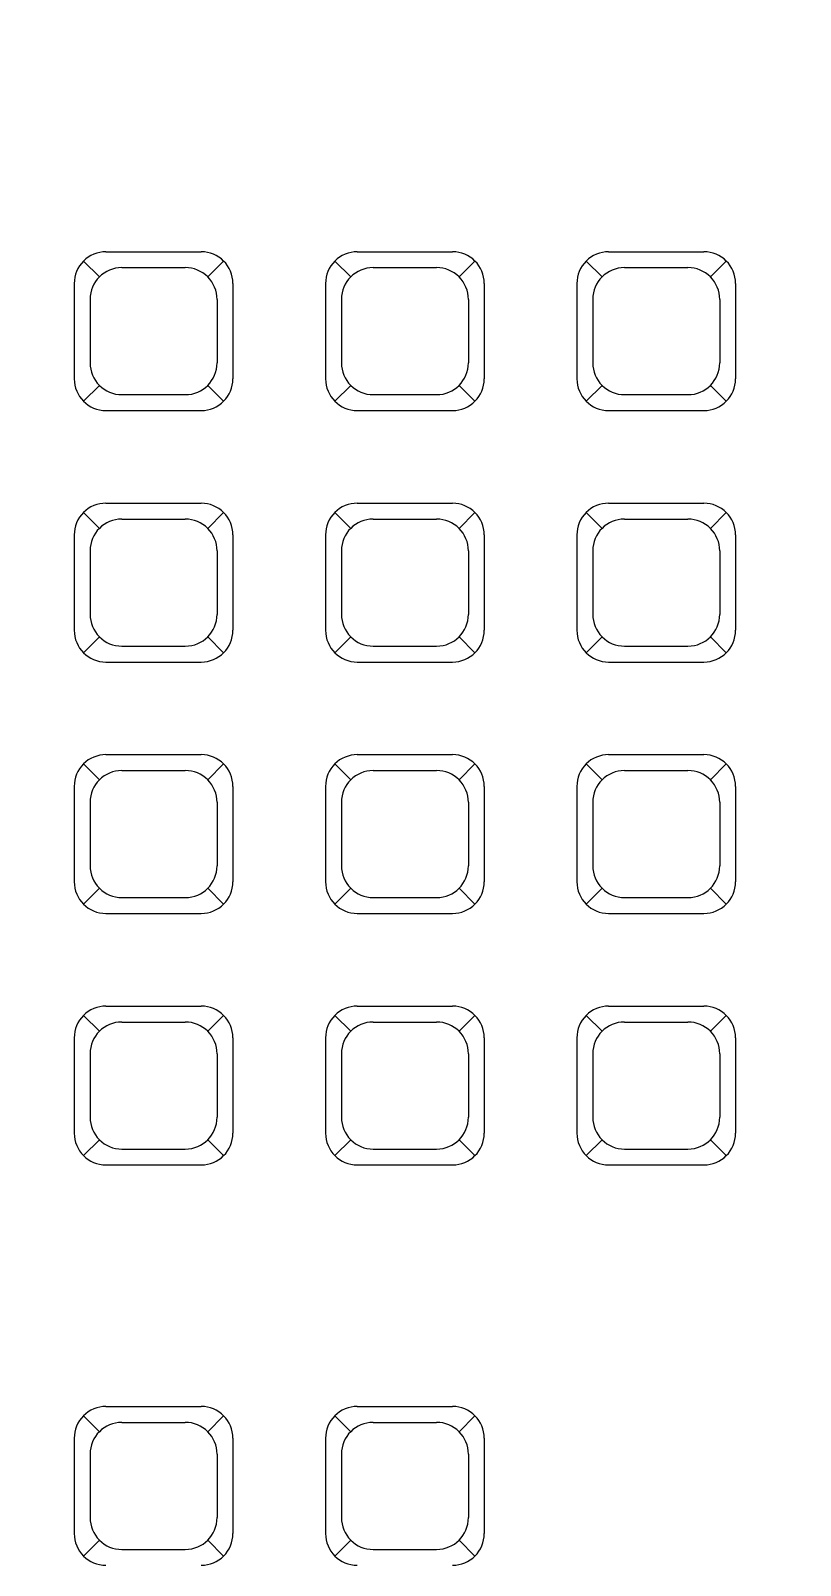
# Model space of a CAD drawing. Header units: inches. Extents: x -2 to 11.2, y -3.4 to 32.7.
# Drawn here: x 0.8842 to 0.9423, y 1.2625 to 1.3785 of the extents above; entities that cross this region are included whole.
import ezdxf

# ---------------------------------------------------------------- set-up
doc = ezdxf.new("R2010")
doc.units = ezdxf.units.IN
doc.header["$MEASUREMENT"] = 0
doc.layers.add('Electrodomésticos', color=34, linetype='Continuous')
doc.layers.add('Textura piso', color=8, linetype='Continuous')

# ---------------------------------------------------------------- blocks, each defined once
blk = doc.blocks.new('CPU')
at = {"layer": 'Electrodomésticos'}
for p, q in [((134.6076166074101, 60.74155643041003), (134.6004166074101, 60.74155643041003)), ((134.6378673569286, 60.74155643041003), (134.6306673569286, 60.74155643041003)), ((134.6568673569286, 60.74155643041003), (134.6496673569286, 60.74155643041003)), ((134.6758673569286, 60.74155643041003), (134.6686673569286, 60.74155643041003)), ((134.6948673569286, 60.74155643041003), (134.6876673569286, 60.74155643041003)), ((134.5999195511351, 60.73965348668493), (134.5987195511352, 60.74085348668497)), ((134.60641660741, 60.7403564304101), (134.60161660741, 60.7403564304101)), ((134.6081136636849, 60.73965348668493), (134.6093136636848, 60.74085348668486)), ((134.6301703006538, 60.73965348668493), (134.6289703006537, 60.74085348668497)), ((134.6366673569287, 60.7403564304101), (134.6318673569285, 60.7403564304101)), ((134.6383644132033, 60.73965348668493), (134.6395644132035, 60.74085348668486)), ((134.6491703006536, 60.73965348668493), (134.6479703006537, 60.74085348668497)), ((134.6556673569284, 60.7403564304101), (134.6508673569285, 60.7403564304101)), ((134.6573644132033, 60.73965348668493), (134.6585644132033, 60.74085348668486)), ((134.6681703006538, 60.73965348668493), (134.6669703006537, 60.74085348668486)), ((134.6746673569287, 60.7403564304101), (134.6698673569285, 60.7403564304101)), ((134.6763644132033, 60.73965348668493), (134.6775644132035, 60.74085348668486)), ((134.6871703006536, 60.73965348668493), (134.6859703006537, 60.74085348668497)), ((134.6936673569284, 60.7403564304101), (134.6888673569285, 60.7403564304101)), ((134.6953644132034, 60.73965348668493), (134.6965644132033, 60.74085348668486)), ((134.61001660741, 60.73915643041006), (134.61001660741, 60.73195643041005)), ((134.6282673569285, 60.73915643041006), (134.6282673569285, 60.73195643041005)), ((134.6402673569287, 60.73915643041006), (134.6402673569287, 60.73195643041005)), ((134.6472673569285, 60.73915643041006), (134.6472673569285, 60.73195643041005)), ((134.6592673569284, 60.73915643041006), (134.6592673569284, 60.73195643041005)), ((134.6662673569285, 60.73915643041006), (134.6662673569285, 60.73195643041005)), ((134.6782673569287, 60.73915643041006), (134.6782673569287, 60.73195643041005)), ((134.6852673569285, 60.73915643041006), (134.6852673569285, 60.73195643041005)), ((134.6972673569284, 60.73915643041006), (134.6972673569284, 60.73195643041005)), ((134.5992166074099, 60.73795643041002), (134.5992166074099, 60.73315643041009)), ((134.60881660741, 60.73795643041002), (134.60881660741, 60.73315643041009)), ((134.6294673569286, 60.73795643041002), (134.6294673569286, 60.73315643041009)), ((134.6390673569285, 60.73795643041002), (134.6390673569285, 60.73315643041009)), ((134.6484673569284, 60.73795643041002), (134.6484673569284, 60.73315643041009)), ((134.6580673569285, 60.73795643041002), (134.6580673569285, 60.73315643041009)), ((134.6674673569287, 60.73795643041002), (134.6674673569287, 60.73315643041009)), ((134.6770673569285, 60.73795643041002), (134.6770673569285, 60.73315643040998)), ((134.6864673569284, 60.73795643041002), (134.6864673569284, 60.73315643041009)), ((134.6960673569285, 60.73795643041002), (134.6960673569285, 60.73315643041009)), ((134.5999195511351, 60.73145937413518), (134.5987195511352, 60.73025937413526)), ((134.60641660741, 60.73075643041001), (134.60161660741, 60.73075643041001)), ((134.6081136636849, 60.73145937413518), (134.6093136636848, 60.73025937413514)), ((134.6301703006538, 60.73145937413518), (134.6289703006537, 60.73025937413526)), ((134.6366673569287, 60.73075643041001), (134.6318673569285, 60.73075643041001)), ((134.6383644132033, 60.73145937413518), (134.6395644132035, 60.73025937413514)), ((134.6491703006536, 60.73145937413518), (134.6479703006537, 60.73025937413526)), ((134.6556673569284, 60.73075643041001), (134.6508673569285, 60.73075643041001)), ((134.6573644132033, 60.73145937413518), (134.6585644132033, 60.73025937413514)), ((134.6681703006538, 60.73145937413518), (134.6669703006537, 60.73025937413514)), ((134.6746673569287, 60.73075643041001), (134.6698673569285, 60.73075643041001)), ((134.6763644132033, 60.73145937413518), (134.6775644132035, 60.73025937413514)), ((134.6871703006536, 60.73145937413518), (134.6859703006537, 60.73025937413526)), ((134.6936673569284, 60.73075643041001), (134.6888673569285, 60.73075643041001)), ((134.6953644132034, 60.73145937413518), (134.6965644132033, 60.73025937413514)), ((134.6076166074101, 60.72955643041008), (134.6004166074101, 60.72955643041008)), ((134.6378673569286, 60.72955643041008), (134.6306673569286, 60.72955643041008)), ((134.6568673569286, 60.72955643041008), (134.6496673569286, 60.72955643041008)), ((134.6758673569286, 60.72955643041008), (134.6686673569286, 60.72955643041008)), ((134.6948673569286, 60.72955643041008), (134.6876673569286, 60.72955643041008)), ((134.5999195511351, 60.72065348668492), (134.5987195511352, 60.72185348668496)), ((134.6076166074101, 60.72255643041002), (134.6004166074101, 60.72255643041014)), ((134.6081136636849, 60.72065348668492), (134.6093136636848, 60.72185348668496)), ((134.6301703006538, 60.72065348668492), (134.6289703006537, 60.72185348668496)), ((134.6378673569286, 60.72255643041002), (134.6306673569286, 60.72255643041014)), ((134.6383644132033, 60.72065348668492), (134.6395644132035, 60.72185348668496)), ((134.6491703006536, 60.72065348668492), (134.6479703006537, 60.72185348668496)), ((134.6568673569286, 60.72255643041002), (134.6496673569286, 60.72255643041014)), ((134.6573644132033, 60.72065348668492), (134.6585644132033, 60.72185348668496)), ((134.6681703006538, 60.72065348668492), (134.6669703006537, 60.72185348668496)), ((134.6758673569286, 60.72255643041002), (134.6686673569286, 60.72255643041002)), ((134.6763644132033, 60.72065348668492), (134.6775644132035, 60.72185348668496)), ((134.6871703006536, 60.72065348668492), (134.6859703006537, 60.72185348668496)), ((134.6948673569286, 60.72255643041002), (134.6876673569286, 60.72255643041014)), ((134.6953644132034, 60.72065348668492), (134.6965644132033, 60.72185348668496)), ((134.60641660741, 60.7213564304101), (134.60161660741, 60.7213564304101)), ((134.6366673569287, 60.7213564304101), (134.6318673569285, 60.7213564304101)), ((134.6556673569284, 60.7213564304101), (134.6508673569285, 60.7213564304101)), ((134.6746673569287, 60.7213564304101), (134.6698673569285, 60.7213564304101)), ((134.6936673569284, 60.7213564304101), (134.6888673569285, 60.7213564304101)), ((134.61001660741, 60.72015643041006), (134.61001660741, 60.71295643041005)), ((134.6282673569285, 60.72015643041006), (134.6282673569285, 60.71295643041005)), ((134.6402673569287, 60.72015643041006), (134.6402673569287, 60.71295643041005)), ((134.6472673569285, 60.72015643041006), (134.6472673569285, 60.71295643041005)), ((134.6592673569284, 60.72015643041006), (134.6592673569284, 60.71295643041005)), ((134.6662673569285, 60.72015643041006), (134.6662673569285, 60.71295643041005)), ((134.6782673569287, 60.72015643041006), (134.6782673569287, 60.71295643041005)), ((134.6852673569285, 60.72015643041006), (134.6852673569285, 60.71295643041005)), ((134.6972673569284, 60.72015643041006), (134.6972673569284, 60.71295643041005)), ((134.5992166074099, 60.71895643041013), (134.5992166074099, 60.71415643041009)), ((134.60881660741, 60.71895643041013), (134.60881660741, 60.71415643041009)), ((134.6294673569286, 60.71895643041013), (134.6294673569286, 60.71415643041009)), ((134.6390673569285, 60.71895643041013), (134.6390673569285, 60.71415643041009)), ((134.6484673569284, 60.71895643041013), (134.6484673569284, 60.71415643041009)), ((134.6580673569285, 60.71895643041013), (134.6580673569285, 60.71415643041009)), ((134.6674673569287, 60.71895643041013), (134.6674673569287, 60.71415643041009)), ((134.6770673569285, 60.71895643041002), (134.6770673569285, 60.71415643041009)), ((134.6864673569284, 60.71895643041013), (134.6864673569284, 60.71415643041009)), ((134.6960673569285, 60.71895643041013), (134.6960673569285, 60.71415643041009)), ((134.5999195511351, 60.71245937413518), (134.5987195511352, 60.71125937413525)), ((134.6081136636849, 60.71245937413518), (134.6093136636848, 60.71125937413525)), ((134.6301703006538, 60.71245937413518), (134.6289703006537, 60.71125937413525)), ((134.6383644132033, 60.71245937413518), (134.6395644132035, 60.71125937413525)), ((134.6491703006536, 60.71245937413518), (134.6479703006537, 60.71125937413525)), ((134.6573644132033, 60.71245937413518), (134.6585644132033, 60.71125937413525)), ((134.6681703006538, 60.71245937413518), (134.6669703006537, 60.71125937413525)), ((134.6763644132033, 60.71245937413518), (134.6775644132035, 60.71125937413525)), ((134.6871703006536, 60.71245937413518), (134.6859703006537, 60.71125937413525)), ((134.6953644132034, 60.71245937413518), (134.6965644132033, 60.71125937413525)), ((134.60641660741, 60.71175643041001), (134.60161660741, 60.71175643041001)), ((134.6366673569287, 60.71175643041001), (134.6318673569285, 60.71175643041001)), ((134.6556673569284, 60.71175643041001), (134.6508673569285, 60.71175643041001)), ((134.6746673569287, 60.71175643041001), (134.6698673569285, 60.71175643041001)), ((134.6936673569284, 60.71175643041001), (134.6888673569285, 60.71175643041001)), ((134.6076166074101, 60.71055643041008), (134.6004166074101, 60.71055643041008)), ((134.6378673569286, 60.71055643041008), (134.6306673569286, 60.71055643041008)), ((134.6568673569286, 60.71055643041008), (134.6496673569286, 60.71055643041008)), ((134.6758673569286, 60.71055643041008), (134.6686673569286, 60.71055643041008)), ((134.6948673569286, 60.71055643041008), (134.6876673569286, 60.71055643041008)), ((134.6378673569286, 60.70355643041013), (134.6306673569286, 60.70355643041013)), ((134.6568673569286, 60.70355643041013), (134.6496673569286, 60.70355643041013)), ((134.6758673569286, 60.70355643041013), (134.6686673569286, 60.70355643041013)), ((134.6948673569286, 60.70355643041013), (134.6876673569286, 60.70355643041013)), ((134.6301703006538, 60.70165348668492), (134.6289703006537, 60.70285348668496)), ((134.6366673569287, 60.70235643041009), (134.6318673569285, 60.70235643041009)), ((134.6383644132033, 60.70165348668492), (134.6395644132035, 60.70285348668496)), ((134.6491703006536, 60.70165348668492), (134.6479703006537, 60.70285348668496)), ((134.6556673569284, 60.70235643041009), (134.6508673569285, 60.70235643041009)), ((134.6573644132033, 60.70165348668492), (134.6585644132033, 60.70285348668496)), ((134.6681703006538, 60.70165348668492), (134.6669703006537, 60.70285348668496)), ((134.6746673569287, 60.70235643041009), (134.6698673569285, 60.70235643041009)), ((134.6763644132033, 60.70165348668492), (134.6775644132035, 60.70285348668496)), ((134.6871703006536, 60.70165348668492), (134.6859703006537, 60.70285348668496)), ((134.6936673569284, 60.70235643041009), (134.6888673569285, 60.70235643041009)), ((134.6953644132034, 60.70165348668492), (134.6965644132033, 60.70285348668496)), ((134.6282673569285, 60.70115643041005), (134.6282673569285, 60.69395643041004)), ((134.6402673569287, 60.70115643041005), (134.6402673569287, 60.69395643041004)), ((134.6472673569285, 60.70115643041005), (134.6472673569285, 60.69395643041004)), ((134.6592673569284, 60.70115643041005), (134.6592673569284, 60.69395643041004)), ((134.6662673569285, 60.70115643041005), (134.6662673569285, 60.69395643041004)), ((134.6782673569287, 60.70115643041005), (134.6782673569287, 60.69395643041004)), ((134.6852673569285, 60.70115643041005), (134.6852673569285, 60.69395643041004)), ((134.6972673569284, 60.70115643041005), (134.6972673569284, 60.69395643041004)), ((134.6294673569286, 60.69995643041013), (134.6294673569286, 60.69515643041008)), ((134.6390673569285, 60.69995643041013), (134.6390673569285, 60.69515643041008)), ((134.6484673569284, 60.69995643041013), (134.6484673569284, 60.69515643041008)), ((134.6580673569285, 60.69995643041013), (134.6580673569285, 60.69515643041008)), ((134.6674673569287, 60.69995643041013), (134.6674673569287, 60.69515643041008)), ((134.6770673569285, 60.69995643041013), (134.6770673569285, 60.69515643041008)), ((134.6864673569284, 60.69995643041013), (134.6864673569284, 60.69515643041008)), ((134.6960673569285, 60.69995643041013), (134.6960673569285, 60.69515643041008)), ((134.6301703006538, 60.69345937413517), (134.6289703006537, 60.69225937413525)), ((134.6366673569287, 60.69275643041011), (134.6318673569285, 60.69275643041011)), ((134.6383644132033, 60.69345937413517), (134.6395644132035, 60.69225937413525)), ((134.6491703006536, 60.69345937413517), (134.6479703006537, 60.69225937413525)), ((134.6556673569284, 60.69275643041011), (134.6508673569285, 60.69275643041011)), ((134.6573644132033, 60.69345937413517), (134.6585644132033, 60.69225937413525)), ((134.6681703006538, 60.69345937413517), (134.6669703006537, 60.69225937413525)), ((134.6746673569287, 60.69275643041), (134.6698673569285, 60.69275643041011)), ((134.6763644132033, 60.69345937413517), (134.6775644132035, 60.69225937413525)), ((134.6871703006536, 60.69345937413517), (134.6859703006537, 60.69225937413525)), ((134.6936673569284, 60.69275643041011), (134.6888673569285, 60.69275643041011)), ((134.6953644132034, 60.69345937413517), (134.6965644132033, 60.69225937413525)), ((134.6378673569286, 60.69155643041007), (134.6306673569286, 60.69155643041007)), ((134.6568673569286, 60.69155643041007), (134.6496673569286, 60.69155643041007)), ((134.6758673569286, 60.69155643041007), (134.6686673569286, 60.69155643041007)), ((134.6948673569286, 60.69155643041007), (134.6876673569286, 60.69155643041007))]:
    blk.add_line(p, q, dxfattribs=at)
for centre, start, end in [((134.6004166074101, 60.73915643041006), 90.00000000005213, 180), ((134.6076166074101, 60.73915643041006), 359.999999999974, 90.00000000003908), ((134.6306673569286, 60.73915643041006), 90.00000000005213, 180), ((134.6378673569286, 60.73915643041006), 359.999999999974, 90.00000000003908), ((134.6496673569286, 60.73915643041006), 90.00000000005213, 180), ((134.6568673569286, 60.73915643041006), 359.999999999974, 90.00000000003908), ((134.6686673569286, 60.73915643041006), 90.00000000005213, 180), ((134.6758673569286, 60.73915643041006), 359.999999999974, 90.00000000003908), ((134.6876673569286, 60.73915643041006), 90.00000000005213, 180), ((134.6948673569286, 60.73915643041006), 359.999999999974, 90.00000000003908), ((134.60161660741, 60.73795643041002), 89.99999999993486, 180), ((134.60641660741, 60.73795643041002), 0, 89.99999999992184), ((134.6318673569285, 60.73795643041002), 89.99999999993486, 180), ((134.6366673569287, 60.73795643041002), 0, 89.99999999992184), ((134.6508673569285, 60.73795643041002), 89.99999999993486, 180), ((134.6556673569284, 60.73795643041002), 0, 89.99999999992184), ((134.6698673569285, 60.73795643041002), 89.99999999993486, 180), ((134.6746673569287, 60.73795643041002), 0, 89.99999999992184), ((134.6888673569285, 60.73795643041002), 89.99999999993486, 180), ((134.6936673569284, 60.73795643041002), 0, 89.99999999992184), ((134.60161660741, 60.73315643041009), 179.9999999999609, 269.9999999999218), ((134.60641660741, 60.73315643041009), 269.9999999999349, 0), ((134.6318673569285, 60.73315643041009), 179.9999999999609, 269.9999999999218), ((134.6366673569287, 60.73315643041009), 269.9999999999349, 0), ((134.6508673569285, 60.73315643041009), 179.9999999999609, 269.9999999999218), ((134.6556673569284, 60.73315643041009), 269.9999999999349, 0), ((134.6698673569285, 60.73315643041009), 179.9999999999609, 269.9999999999218), ((134.6746673569287, 60.73315643040998), 269.9999999999349, 0), ((134.6888673569285, 60.73315643041009), 179.9999999999609, 269.9999999999218), ((134.6936673569284, 60.73315643041009), 269.9999999999349, 0), ((134.6004166074101, 60.73195643041005), 180, 269.9999999999609), ((134.6076166074101, 60.73195643041005), 270.0000000000521, 0), ((134.6306673569286, 60.73195643041005), 180, 269.9999999999609), ((134.6378673569286, 60.73195643041005), 270.0000000000521, 0), ((134.6496673569286, 60.73195643041005), 180, 269.9999999999609), ((134.6568673569286, 60.73195643041005), 270.0000000000521, 0), ((134.6686673569286, 60.73195643041005), 180, 269.9999999999609), ((134.6758673569286, 60.73195643041005), 270.0000000000521, 0), ((134.6876673569286, 60.73195643041005), 180, 269.9999999999609), ((134.6948673569286, 60.73195643041005), 270.0000000000521, 0), ((134.6004166074101, 60.72015643041006), 90.00000000005213, 180), ((134.6076166074101, 60.72015643041006), 359.999999999974, 90.00000000003908), ((134.6306673569286, 60.72015643041006), 90.00000000005213, 180), ((134.6378673569286, 60.72015643041006), 359.999999999974, 90.00000000003908), ((134.6496673569286, 60.72015643041006), 90.00000000005213, 180), ((134.6568673569286, 60.72015643041006), 359.999999999974, 90.00000000003908), ((134.6686673569286, 60.72015643041006), 90.00000000005213, 180), ((134.6758673569286, 60.72015643041006), 359.999999999974, 90.00000000003908), ((134.6876673569286, 60.72015643041006), 90.00000000005213, 180), ((134.6948673569286, 60.72015643041006), 359.999999999974, 90.00000000003908), ((134.60161660741, 60.71895643041013), 89.99999999993486, 180), ((134.60641660741, 60.71895643041013), 0, 89.99999999992184), ((134.6318673569285, 60.71895643041013), 89.99999999993486, 180), ((134.6366673569287, 60.71895643041013), 0, 89.99999999992184), ((134.6508673569285, 60.71895643041013), 89.99999999993486, 180), ((134.6556673569284, 60.71895643041013), 0, 89.99999999992184), ((134.6698673569285, 60.71895643041013), 89.99999999993486, 180), ((134.6746673569287, 60.71895643041002), 0, 89.99999999992184), ((134.6888673569285, 60.71895643041013), 89.99999999993486, 180), ((134.6936673569284, 60.71895643041013), 0, 89.99999999992184), ((134.60161660741, 60.71415643041009), 179.9999999999609, 269.9999999999218), ((134.60641660741, 60.71415643041009), 269.9999999999349, 0), ((134.6318673569285, 60.71415643041009), 179.9999999999609, 269.9999999999218), ((134.6366673569287, 60.71415643041009), 269.9999999999349, 0), ((134.6508673569285, 60.71415643041009), 179.9999999999609, 269.9999999999218), ((134.6556673569284, 60.71415643041009), 269.9999999999349, 0), ((134.6698673569285, 60.71415643041009), 179.9999999999609, 269.9999999999218), ((134.6746673569287, 60.71415643041009), 269.9999999999349, 0), ((134.6888673569285, 60.71415643041009), 179.9999999999609, 269.9999999999218), ((134.6936673569284, 60.71415643041009), 269.9999999999349, 0), ((134.6004166074101, 60.71295643041005), 180, 269.9999999999609), ((134.6076166074101, 60.71295643041005), 270.0000000000521, 0), ((134.6306673569286, 60.71295643041005), 180, 269.9999999999609), ((134.6378673569286, 60.71295643041005), 270.0000000000521, 0), ((134.6496673569286, 60.71295643041005), 180, 269.9999999999609), ((134.6568673569286, 60.71295643041005), 270.0000000000521, 0), ((134.6686673569286, 60.71295643041005), 180, 269.9999999999609), ((134.6758673569286, 60.71295643041005), 270.0000000000521, 0), ((134.6876673569286, 60.71295643041005), 180, 269.9999999999609), ((134.6948673569286, 60.71295643041005), 270.0000000000521, 0), ((134.6306673569286, 60.70115643041005), 90.00000000005213, 180), ((134.6378673569286, 60.70115643041005), 359.999999999974, 90.00000000003908), ((134.6496673569286, 60.70115643041005), 90.00000000005213, 180), ((134.6568673569286, 60.70115643041005), 359.999999999974, 90.00000000003908), ((134.6686673569286, 60.70115643041005), 90.00000000005213, 180), ((134.6758673569286, 60.70115643041005), 359.999999999974, 90.00000000003908), ((134.6876673569286, 60.70115643041005), 90.00000000005213, 180), ((134.6948673569286, 60.70115643041005), 359.999999999974, 90.00000000003908), ((134.6318673569285, 60.69995643041013), 89.99999999993486, 180), ((134.6366673569287, 60.69995643041013), 0, 89.99999999992184), ((134.6508673569285, 60.69995643041013), 89.99999999993486, 180), ((134.6556673569284, 60.69995643041013), 0, 89.99999999992184), ((134.6698673569285, 60.69995643041013), 89.99999999993486, 180), ((134.6746673569287, 60.69995643041013), 0, 89.99999999992184), ((134.6888673569285, 60.69995643041013), 89.99999999993486, 180), ((134.6936673569284, 60.69995643041013), 0, 89.99999999992184), ((134.6318673569285, 60.69515643041008), 179.9999999999609, 269.9999999999218), ((134.6366673569287, 60.69515643041008), 269.9999999999349, 0), ((134.6508673569285, 60.69515643041008), 179.9999999999609, 269.9999999999218), ((134.6556673569284, 60.69515643041008), 269.9999999999349, 0), ((134.6698673569285, 60.69515643041008), 179.9999999999609, 269.9999999999218), ((134.6746673569287, 60.69515643041008), 269.9999999999349, 0), ((134.6888673569285, 60.69515643041008), 179.9999999999609, 269.9999999999218), ((134.6936673569284, 60.69515643041008), 269.9999999999349, 0), ((134.6306673569286, 60.69395643041004), 180, 269.9999999999609), ((134.6378673569286, 60.69395643041004), 270.0000000000521, 0), ((134.6496673569286, 60.69395643041004), 180, 269.9999999999609), ((134.6568673569286, 60.69395643041004), 270.0000000000521, 0), ((134.6686673569286, 60.69395643041004), 180, 269.9999999999609), ((134.6758673569286, 60.69395643041004), 270.0000000000521, 0), ((134.6876673569286, 60.69395643041004), 180, 269.9999999999609), ((134.6948673569286, 60.69395643041004), 270.0000000000521, 0)]:
    blk.add_arc(centre, 0.0024, start, end, dxfattribs=at)
blk.add_open_spline([(134.7453704828344, 60.71500221375256), (134.7447725658642, 60.7311593624204), (134.7439007887244, 60.75471686881794), (134.7292660445648, 60.78126631301861), (134.7055092552136, 60.80447901805282), (134.7195269992974, 60.83957193392054), (134.7123828976098, 60.87127720557557), (134.7023659373856, 60.8772963593881), (134.6995678503938, 60.87859538912438)], degree=3, knots=[0, 0, 0, 0, 0.04742821283055814, 0.06915146045542117, 0.09025632368086432, 0.1408787860230402, 0.1675639050868938, 0.1767285440525602, 0.1767285440525602, 0.1767285440525602, 0.1767285440525602], dxfattribs=at)

msp = doc.modelspace()

# ---------------------------------------------------------------- hatches: boundary and pattern name
at = {"layer": 'Textura piso'}
h = msp.add_hatch(dxfattribs=at)
h.set_pattern_fill('AR-HBONE', color=256, scale=0.02, angle=270, style=0)
h.set_pattern_definition([(315, (-41.40975532190849, -126.9724224155329), (0.1131370849898476, -2.966472954665309e-17), [0.24, -0.08]), (45, (-41.35318677940849, -127.0289909580329), (0.1131370849898476, -2.966472954665309e-17), [0.24, -0.08])])
edge = h.paths.add_edge_path()
edge.add_line((3.789617499138672, 0.8499999999999943), (3.789617499138672, 1.249999999999972))
edge.add_line((3.789617499138672, 1.249999999999972), (4.014520456301838, 1.249999999999972))
edge.add_line((4.014520456301852, 1.249999999999972), (4.014520456301852, 1.916409855050176))
edge.add_line((4.014520456301852, 1.916409855050176), (3.997789110562678, 1.916409855050176))
edge.add_line((3.997789110562678, 1.916409855050176), (3.972692067725831, 1.916409855323252))
edge.add_line((3.972692067725831, 1.916409855323252), (3.9726920879299, 2.749999999999972))
edge.add_line((3.9726920879299, 2.749999999999972), (3.789617499138686, 2.749999999999972))
edge.add_line((3.789617499138686, 2.749999999999972), (3.789617499138686, 3.549656693825654))
edge.add_line((3.789617499138686, 3.549656693825654), (3.270000000000039, 3.549656693825654))
edge.add_line((3.270000000000039, 3.549656693825654), (3.270000000000039, 3.669656693825686))
edge.add_line((3.270000000000039, 3.669656693825715), (3.320000118081353, 3.669656693825715))
edge.add_line((3.320000118081353, 3.669656693825715), (3.320000118081353, 4.466256348274584))
edge.add_line((3.320000118081367, 4.466256348274555), (3.300000137388878, 4.466256348274584))
edge.add_line((3.300000137388878, 4.466256348274584), (3.270000137388877, 4.466256348601007))
edge.add_line((3.270000137388877, 4.466256348600979), (3.270000142202221, 4.664847962942105))
edge.add_line((3.270000142202221, 4.664847962942105), (3.266523226782539, 4.664847963163908))
edge.add_line((3.266523226782539, 4.664847963163908), (3.266523226751829, 4.65712186854941))
edge.add_ellipse((3.258385087717343, 4.657121868644282), major_axis=(0.005754533328592337, 0.005754533328592334), ratio=0.9999999999995753, start_angle=220.324277810343, end_angle=315.0000000376067, ccw=False)
edge.add_line((3.257721695477912, 4.649010812438831), (3.24840000059703, 4.651274613945219))
edge.add_line((3.24840000059703, 4.651274613945191), (3.248400000579778, 4.65838738522595))
edge.add_line((3.248400000579778, 4.65838738522595), (3.242325000087092, 4.658387384530187))
edge.add_ellipse((3.262232327030702, 4.642171043236317), major_axis=(0.01815587231771444, 0.01815587231771443), ratio=0.9999999999944409, start_angle=95.83402702700384, end_angle=134.8997913997697)
edge.add_line((3.236556085285585, 4.642215949411792), (3.232200000586062, 4.642215950320605))
edge.add_line((3.232200000586062, 4.642215950320605), (3.23220000059861, 4.63195172686747))
edge.add_line((3.232200000598596, 4.63195172686747), (3.178200006242946, 4.631951726891685))
edge.add_ellipse((3.230780771835683, 5.459750061604751), major_axis=(0.5865214487160243, 0.5865214487160242), ratio=0.9999999999999443, start_angle=134.7854552917822, end_angle=221.3655225276037, ccw=False)
edge.add_line((2.401319999549514, 5.462856001998375), (2.370000000000033, 5.462856000894845))
edge.add_line((2.370000000000047, 5.462856000894845), (2.370000000000047, 5.082856000952773))
edge.add_line((2.370000000000047, 5.082856000952773), (2.370000000000047, 4.232856000952779))
edge.add_line((2.370000000000047, 4.232856000952808), (2.370000000000047, 3.549656693825654))
edge.add_line((2.370000000000047, 3.549656693825654), (0.2500000000000426, 3.549656693825682))
edge.add_line((0.2500000000000426, 3.549656693825682), (0.2500000000000284, 2.049999999999983))
edge.add_line((0.2500000000000284, 2.049999999999983), (1.05000000000004, 2.049999999999983))
edge.add_line((1.05000000000004, 2.049999999999983), (1.05000000000004, 0.2499999999999574))
edge.add_line((1.05000000000004, 0.2499999999999716), (1.15029296790668, 0.2499999999999574))
edge.add_ellipse((1.151248622141239, 0.2512486230706088), major_axis=(0.0008829092079434275, -0.0008829092079434275), ratio=0.9999999999718328, start_angle=404.99999009415876, end_angle=629.9999999998847, ccw=False)
edge.add_line((1.151038067316605, 0.2537458668431896), (1.15249724436373, 0.2537458668425359))
edge.add_line((1.15249724436373, 0.2537458668425359), (1.152497244314958, 0.2936393455460262))
edge.add_ellipse((1.156461619708864, 0.2936393455110817), major_axis=(0.002803236735189784, -0.002803236735189785), ratio=0.9999999999952743, start_angle=135.0000000371419, end_angle=225.0000000377208, ccw=False)
edge.add_line((1.157710242527742, 0.2981209174284061), (1.157710242324711, 0.6082362336482561))
edge.add_ellipse((1.15646162012726, 0.6127178053041007), major_axis=(0.002803236735188009, 0.002803236735188008), ratio=0.9999999999965414, start_angle=135.0000000374863, end_angle=225.0000000380953, ccw=False)
edge.add_line((1.151980048324432, 0.613966427846492), (1.152497244762941, 0.6139664278489079))
edge.add_line((1.152497244762941, 0.6139664278489079), (1.152497244715676, 0.6526112839977571))
edge.add_line((1.15249724471569, 0.6526112839977429), (1.183712799106985, 0.6526112839837452))
edge.add_arc((1.168993089507168, 0.2716303627323384), 0.3812651730860097, 2.1090138169782904, 87.78740112972469, ccw=False)
edge.add_arc((1.931006910276949, 0.2716303627323384), 0.3812651730860104, 92.21259887032761, 177.8909861830217, ccw=False)
edge.add_line((1.916287200676777, 0.6526112839837594), (1.947502754962244, 0.6526112839977571))
edge.add_line((1.947502754962244, 0.6526112839977429), (1.947502754913444, 0.6127178051888791))
edge.add_ellipse((1.94353837955066, 0.6127178053041007), major_axis=(0.002803236735188008, -0.002803236735188009), ratio=0.9999999999965414, start_angle=314.9999999619048, end_angle=404.9999999625137, ccw=False)
edge.add_line((1.942289757353223, 0.6082362336482845), (1.942289757150192, 0.2981209174724029))
edge.add_ellipse((1.943538380075253, 0.2936393455110817), major_axis=(0.002803236735189785, 0.002803236735189784), ratio=0.9999999999952743, start_angle=-45.00000003772077, end_angle=44.99999996285804)
edge.add_line((1.948019951865604, 0.2923907229889551), (1.947502755467639, 0.2923907229913993))
edge.add_line((1.947502755467625, 0.2923907229913993), (1.947502755420373, 0.2537458668425217))
edge.add_line((1.947502755420373, 0.2537458668425359), (1.947502755448369, 0.2512486228425388))
edge.add_ellipse((1.948751377642878, 0.2512486230706088), major_axis=(0.0008829092079434275, 0.0008829092079434275), ratio=0.9999999999718328, start_angle=-89.99999999988478, end_angle=135.0000099058412, ccw=False)
edge.add_line((1.949371449814791, 0.2524972448494225), (1.949210298880345, 0.2524972448493514))
edge.add_ellipse((1.948751377642878, 0.2512486230706088), major_axis=(0.0008829092079434275, 0.0008829092079434275), ratio=0.9999999999718328, start_angle=-89.99999999988475, end_angle=135.0000099058412)
edge.add_line((1.949707031844568, 0.2500000001652154), (1.949999999784112, 0.2500000002158771))
edge.add_line((1.949999999784112, 0.2500000002158913), (2.189617499138677, 0.250000000187768))
edge.add_line((2.189617499138677, 0.2500000001877538), (2.189617499138677, 0.8499999999999659))
edge.add_line((2.189617499138677, 0.8499999999999659), (3.789617499138672, 0.8499999999999801))
h.paths.add_polyline_path([(3.211658352217754, 1.583118276465001), (3.217363475319075, 1.577286901535075), (3.223727151312474, 1.570004433330922), (3.223727151312474, 1.536703751397653), (3.230944287694939, 1.536703751397653), (3.230944287694939, 1.491178330461736), (3.23291308610284, 1.489648438665171), (3.230944287694939, 1.486885721440274), (3.230944287694939, 1.476543568019423), (3.223574146803955, 1.476543568019423), (3.212294036872777, 1.460714748836949, -0.2675163792784955), (3.262154199635717, 1.374193094195761), (3.262154199635702, 1.256995828934095), (3.280129412337288, 1.256995828934095), (3.280129412337288, 1.361074033675976), (3.350716363708472, 1.361074033675976), (3.350716363708457, 1.100703718529729), (3.280129412337288, 1.100703718529729), (3.280129412337288, 1.145008835115249), (3.262154199635717, 1.1509222389586), (3.262154199635717, 1.116531908547557, -0.4142135623725747), (3.162154199635808, 1.016531908547648), (3.051598233042483, 1.016531908547648), (3.051598233042483, 0.9313118735912838), (3.011547240800638, 0.9313118735912553), (3.011547240800638, 1.016531908547648), (2.902218028055273, 1.016531908547648, -0.4142135623729077), (2.80221802805525, 1.116531908547557), (2.802218028055265, 1.150943236942169), (2.780868420522808, 1.143919740011569), (2.780868420522793, 1.100703718529729), (2.710281469151624, 1.100703718529729), (2.710281469151724, 1.361074033675976), (2.780868420522793, 1.361074033675976), (2.780868420522793, 1.256995828934095), (2.802218028055307, 1.256995828934095), (2.802218028055364, 1.374193094195761, -0.2655810465965266), (2.85145414417731, 1.460350090972668), (2.84168388197763, 1.474462691927755), (2.833012863149548, 1.474462691927755), (2.833012863149548, 1.486987496901605), (2.830886009474753, 1.490059618876302), (2.833012863149548, 1.491532056035794), (2.833012863149534, 1.534723546047388), (2.840540286333223, 1.534723546047388), (2.841145285884437, 1.545528217519376), (2.84182310495126, 1.552858413293336), (2.843215483025503, 1.562827544239752), (2.846095081569601, 1.572819878551883), (2.849932402257537, 1.58016981464155), (2.854615872385708, 1.585558286062764), (2.860207903066538, 1.589838780732435), (2.866470772002174, 1.593404484598267), (2.873288005871729, 1.596348502375548), (2.880580902746715, 1.598746007206245), (2.888221602732898, 1.600649193758045), (2.896089627018114, 1.602119628649945), (2.9038973797322, 1.603195329671934), (2.911362870926794, 1.603917399850786), (2.919604564417213, 1.604411138602046), (2.927837694930787, 1.604486942361262), (2.933466461315021, 1.604356607225526), (2.935889036867849, 1.604291802818551), (2.938260819781249, 1.604230501352589), (2.940644571068731, 1.604181168268241), (2.943263019399964, 1.604144095476869), (2.946378885344856, 1.604117531508308), (2.95025488946257, 1.604099724891995), (2.955153752350213, 1.604088924157367), (2.961338194518277, 1.604083377834257), (2.969070936585496, 1.604081334452047), (2.978614699105066, 1.6040810425404), (2.990111643095844, 1.604080750628526), (3.00322169137749, 1.604078707246316), (3.017484207219724, 1.604073160923207), (3.032438553892376, 1.604062360188863), (3.047624094665395, 1.604044553572493), (3.06258019280861, 1.604017989603761), (3.076846211603126, 1.603980916812503), (3.089961514291403, 1.603931583728098), (3.101570552393639, 1.60386794696808), (3.111738130294512, 1.603786795503481), (3.120634140662091, 1.603684626393687), (3.128428476102357, 1.603557936697115), (3.138628075754653, 1.603327991237592), (3.149558419072847, 1.602888947189712), (3.159334874498953, 1.602272876257615), (3.168047447856978, 1.601436666174862), (3.176166131304228, 1.600272914675401), (3.184066620615397, 1.598657741773906), (3.19186173796696, 1.596452685422747), (3.19974870277369, 1.592735072509043), (3.206513699662196, 1.587686841196415)], flags=16)
h.paths.add_polyline_path([(3.187220093611629, 1.518364745891745), (3.193382777310759, 1.516537320266679), (3.199185813421977, 1.514018972445143), (3.205897572394122, 1.509678105180143), (3.2079044245435, 1.5079781891869), (3.204110498710605, 1.510833904976522), (3.200700983931711, 1.513039027531448), (3.197560392057767, 1.514724357742324), (3.194573234940492, 1.516020696499226), (3.191624024431491, 1.517058844692798), (3.188617212741931, 1.517950457016212), (3.185537013522833, 1.518730603375673), (3.182387580787662, 1.519415207480023), (3.179173068543776, 1.520020193038619), (3.175897630803831, 1.520561483760531), (3.172565421577715, 1.521055003355428), (3.169180594883713, 1.521516675531046), (3.165747304721194, 1.521962423998673), (3.162269705111072, 1.522404364621622), (3.158751950056029, 1.522839381894158), (3.155198193575345, 1.523260552461892), (3.151612589673448, 1.523660952974836), (3.147999292365014, 1.524033660080704), (3.144362455662886, 1.524371750427179), (3.140706233573013, 1.524668300662853), (3.137034780111108, 1.524916387435866), (3.133312324622224, 1.525111395178328), (3.12934339781107, 1.525257939458214), (3.124892605712176, 1.525362943627414), (3.119724554368929, 1.525433331037419), (3.113603849814098, 1.525476025040206), (3.106295098106088, 1.525497948987521), (3.097562905237652, 1.525506026231341), (3.087171877290331, 1.525507180123185), (3.075010086729463, 1.525507180123185), (3.061459471796212, 1.525507180123185), (3.047025437172607, 1.525507180123185), (3.032213387540338, 1.525507180123185), (3.017528727581322, 1.525507180123185), (3.003476861977362, 1.525507180123185), (2.990563195410374, 1.525507180123185), (2.979293132562049, 1.525507180123185), (2.970040995986807, 1.525506949344816), (2.962656779728974, 1.525505333896234), (2.956859395703731, 1.525500949106771), (2.952367755834985, 1.525492410306214), (2.948900772023507, 1.525478332824122), (2.946177356204629, 1.525457331990282), (2.943916420281852, 1.525428023134253), (2.941836876179167, 1.525389021585823), (2.939706099273707, 1.525338942674267), (2.937485318787992, 1.525276401729883), (2.935184227426959, 1.525200014081378), (2.932812517879469, 1.525108395059362), (2.930379882831076, 1.525000159992743), (2.927896014979396, 1.524873924211448), (2.925370607022174, 1.52472830304518), (2.922813351644706, 1.52456191182381), (2.920230479862113, 1.524373596654442), (2.917614375991079, 1.524163126759021), (2.914953962669912, 1.523930502138654), (2.912238162534678, 1.523675722791751), (2.909455898226241, 1.523398788720101), (2.906596092368375, 1.523099699921289), (2.903647667615544, 1.522778456398299), (2.900599546591494, 1.522435058148545), (2.897446075234086, 1.522067312778205), (2.894203292639517, 1.521664258314075), (2.890892661193192, 1.521212740387057), (2.887535643293006, 1.5206996046293), (2.884153701324365, 1.520111696671592), (2.880768297680476, 1.519435862146338), (2.877400894751148, 1.518658946684241), (2.874072954927314, 1.517767795917763), (2.870782401203144, 1.516722946741055), (2.867432998988434, 1.515379701101352), (2.863904974297341, 1.513567052209481), (2.860078553143495, 1.511113993275245), (2.855833961540043, 1.507849517509413), (2.851051425501879, 1.503602618122557), (2.845611171042066, 1.498202288324677), (2.843102008257034, 1.49548851829698), (2.843708270986355, 1.493163921446211), (2.844956047731017, 1.49007315991318), (2.846446403133939, 1.487689992444899), (2.848199479105375, 1.485881307286434), (2.850235417555638, 1.48451399268302), (2.852574360395039, 1.483454936880122), (2.855236449533734, 1.482571028122862), (2.858244454086858, 1.481746961272933), (2.861631651995168, 1.480938657657106), (2.866886944358043, 1.47980694716), (2.869687248459456, 1.479264251897945), (2.863071089853008, 1.480595157555541), (2.856374040861795, 1.482193307135816), (2.849591181347435, 1.484445458965439), (2.845541075176115, 1.488624038240715), (2.842870769969124, 1.495238423907466), (2.842975500891654, 1.495351695011351), (2.842682930989682, 1.497095388798471), (2.84310200825702, 1.495488518297037), (2.845611171042293, 1.49820228832499), (2.851051425501979, 1.503602618122699), (2.858034433660052, 1.509803540149676), (2.86556203895212, 1.514629370520055), (2.872010881383829, 1.517215616937165), (2.878936913010392, 1.519070259364582), (2.885670730210649, 1.52041454401413), (2.89229419256489, 1.521426970958231), (2.898518680319356, 1.522200629846537), (2.906863821795639, 1.523140785094228), (2.915113824405594, 1.523961953236721), (2.922789327396586, 1.52457946018265), (2.930236570684826, 1.525008886347109), (2.937342749591792, 1.525283397685541), (2.944043137392242, 1.525440874578891), (2.95018930565729, 1.525488268978734), (2.956859395682415, 1.525500949106771), (2.962656779728974, 1.525505333896234), (2.970040995986807, 1.525506949344816), (2.979293132562049, 1.525507180123185), (2.990563195410374, 1.525507180123185), (3.003476861977362, 1.525507180123185), (3.017528727581322, 1.525507180123185), (3.032213387540338, 1.525507180123185), (3.047025437172607, 1.525507180123185), (3.061459471796212, 1.525507180123185), (3.075010086729463, 1.525507180123185), (3.087171877290331, 1.525507180123185), (3.097562905237652, 1.525506026231341), (3.106295098091977, 1.52549794898755), (3.11360384981127, 1.525476025040206), (3.122826126135053, 1.525411696515988), (3.131474883969844, 1.525207652918567), (3.138765150088318, 1.524825738791804), (3.146043226414989, 1.524235425841198), (3.153209968591199, 1.523496185334068), (3.160155606619668, 1.522673028674234), (3.168167038625015, 1.521654919159715), (3.174545577922828, 1.52078492066866), (3.180972221507972, 1.519722869479068)], flags=0)
h.paths.add_polyline_path([(2.924141878259064, 1.604473842446367), (2.916461554268039, 1.604282187200255), (2.914873690909445, 1.604158321432834), (2.922544759596263, 1.604481063781776)], flags=16)
h.paths.add_polyline_path([(3.09420474705567, 2.410590329780149), (2.967323288737248, 2.529116441219827), (2.856915021139088, 2.408775478936974), (2.826500726836159, 2.372759735832261), (2.757869725880695, 2.313973596663999), (2.755385440064288, 2.313697897424476), (2.746804966498047, 2.290084641270369), (2.709367618065954, 2.241621354858523), (2.64662763995257, 2.20347307444402), (2.624089383664895, 2.203128694293099), (2.613698283107254, 2.212145786276807), (2.60906700744448, 2.239362388259309), (2.611676541167114, 2.269792512087776), (2.643828410567153, 2.335262162786051), (2.696846816200122, 2.386742158699064), (2.723078678358902, 2.458701361912773), (2.76418005184685, 2.517047268066165), (2.831513988386476, 2.566887656614881), (2.835575715697857, 2.575138629894667), (2.873924167570124, 2.616365080938664), (2.775210619590311, 2.708578183968228), (2.692948539592237, 2.631282965200825), (2.636122731381619, 2.581416944745939), (2.6066656785747, 2.566776846426649), (2.532384596457021, 2.533837583828699), (2.52260378295054, 2.506722145809363), (2.498049931274437, 2.481852324363132), (2.436199779515235, 2.447352530430777), (2.40396048558641, 2.440699548013555), (2.387386929535239, 2.44965291466022), (2.377931197852689, 2.480329451458061), (2.387702795849947, 2.520742885444292), (2.421803952507105, 2.568090945474665), (2.464144502069502, 2.6063245087594), (2.503957517450459, 2.637865849908735), (2.507113742503037, 2.649846696290354), (2.523150180981702, 2.688759480779737), (2.525570174224669, 2.700638350919121), (2.629723920770488, 2.777739756617706), (2.642614854910391, 2.794999629926394), (2.664091307198419, 2.812380111989938), (2.517679692075248, 2.949150288185507, -0.414213562372807), (2.51566384623942, 3.008358341993585), (3.016095665996616, 3.544067463878179, -0.414213562373579), (3.075303719804765, 3.546083309714106), (3.65182877478523, 3.007523351308805, -0.4142135623736307), (3.653844620621001, 2.948315297500642), (3.355196708126158, 2.628614581760985), (3.354815370985932, 2.626625378687805), (3.336010230138669, 2.600783618753638), (3.320812291081779, 2.591806279142787), (3.153412800863777, 2.412606175616048, -0.4142135623732886)], flags=16)
h.paths.add_polyline_path([(3.260574727718364, 1.193001235399407), (3.2618471478456, 1.192591676223373), (3.260574727718364, 1.192591676223373)], flags=0)
h.paths.add_polyline_path([(1.883970720305598, 0.8160422509366754), (1.883970720305598, 0.820061159779442), (1.878999249212512, 0.820061159779442), (1.878999249212512, 0.8161938066949119, 0.01042263796228277)], flags=16)
h.paths.add_polyline_path([(1.885119844164848, 1.053720301155607), (1.898885133584855, 1.053720301155607), (1.898885133584855, 1.048748830062465), (1.923742489050511, 1.048748830062493), (1.923742489050511, 1.043777358969407), (1.933685431236668, 1.043777358969436), (1.933685431236668, 1.038805887876322), (1.94362837342284, 1.03880588787635), (1.94362837342284, 1.033834416783236), (1.953571315609139, 1.033834416783236), (1.953571315609139, 1.02886294569015), (1.958542786702225, 1.028862945690179), (1.95854278670221, 1.023891474597093), (1.963514257795296, 1.023891474597093), (1.963514257795296, 1.018920003503752), (1.973457199981581, 1.01892000350378), (1.973457199981596, 1.00897706131758), (1.978428671074681, 1.008977061317609), (1.978428671074681, 1.004005590224494), (1.983400142167767, 1.004005590224494), (1.983400142167767, 0.9940626480382946), (1.988371613260853, 0.994062648038323), (1.988371613260838, 0.9841197058521516), (1.993343084354038, 0.9841197058521516), (1.993343084354038, 0.9741767636657812), (1.998314555447138, 0.9741767636657812), (1.998314555447138, 0.9542908792934099), (2.003286026540223, 0.9542908792934384), (2.003286026540223, 0.9353520234456312), (1.885119844164848, 0.9353520234457449), (1.885119844164848, 0.8250326308724993), (1.839227480467599, 0.8250326308724993), (1.839227480467599, 0.8300041019656135), (1.829284538281314, 0.830004101965585), (1.829284538281314, 0.8349755730586708), (1.819341596095143, 0.8349755730586708), (1.819341596095143, 0.8399470441517565), (1.814370125002057, 0.8399470441517565), (1.814370125002043, 0.8449185152450696), (1.804427182815772, 0.844918515245098), (1.804427182815772, 0.8498899863381553), (1.799455711722672, 0.8498899863381268), (1.799455711722686, 0.8548614574312694), (1.7944842406296, 0.8548614574312126), (1.7944842406296, 0.8648043996174124), (1.789512769536387, 0.8648043996174124), (1.789512769536387, 0.8697758707104697), (1.784541298443315, 0.8697758707105265), (1.784541298443301, 0.8797188128966411), (1.77956982735023, 0.8797188128966695), (1.779569827350215, 0.8896617550830683), (1.774598356257144, 0.8896617550830399), (1.774598356257144, 0.9045761683623539), (1.769626885164044, 0.9045761683623255), (1.769626885164058, 0.9353520234459154), (1.740834566719272, 0.9353520234459438), (1.740150288704598, 0.9282224485659469), (1.738986537205164, 0.9201037651183981), (1.737371364303527, 0.912203275806803), (1.735166307952355, 0.904408158455368), (1.731448695038651, 0.8965211936488231), (1.726400463725923, 0.8897561967604872), (1.721831898994921, 0.8846115442049438), (1.716000524064455, 0.8789064211032098), (1.708718055860572, 0.8725427451100529), (1.675417373927317, 0.8725427451100529), (1.675417373927331, 0.8653256087275736), (1.629891952991386, 0.865325608727602), (1.628362061194849, 0.8633568103196865), (1.625599343969967, 0.8653256087275736), (1.615257190549087, 0.8653256087275736), (1.615257190549102, 0.8726957496185719), (1.599428371366628, 0.8839758595497358, -0.2675163792785146), (1.512906716725439, 0.8341156967868244), (1.395709451463773, 0.8341156967868244), (1.395709451463773, 0.8161404840852242), (1.49978765620564, 0.8161404840852526), (1.49978765620564, 0.7455535327140694), (1.239417341059408, 0.7455535327140694), (1.239417341059408, 0.8161404840852526), (1.283722457644913, 0.8161404840852526), (1.289635861488279, 0.834115696786796), (1.255245531077236, 0.8341156967868244, -0.4142135623725747), (1.155245531077327, 0.9341156967867335), (1.155245531077327, 1.044671663380058), (1.070025496120962, 1.044671663380058), (1.070025496120962, 1.084722655621903), (1.155245531077327, 1.084722655621874), (1.155245531077327, 1.194051868367268, -0.4142135623729076), (1.255245531077236, 1.294051868367291), (1.289656859471847, 1.294051868367234), (1.282633362541233, 1.315401475899733), (1.239417341059408, 1.315401475899705), (1.239417341059408, 1.385988427270917), (1.499787656205655, 1.385988427270803), (1.499787656205655, 1.315401475899733), (1.395709451463773, 1.315401475899733), (1.395709451463773, 1.294051868367234), (1.512906716725439, 1.294051868367177, -0.2655810465965212), (1.599063713502346, 1.244815752245216), (1.613176314457434, 1.254586014444925), (1.613176314457434, 1.263257033272993), (1.625701119431341, 1.263257033272993), (1.62877324140598, 1.265383886947745), (1.630245678565473, 1.263257033272993), (1.673437168577067, 1.263257033272993), (1.673437168577053, 1.255729610089304), (1.684241840049154, 1.255124610538104), (1.691572035822929, 1.254446791471281), (1.701541166769388, 1.253054413397052), (1.711533501081533, 1.250174814852897), (1.718883437171058, 1.246337494165033), (1.724271908592357, 1.241654024036933), (1.728552403262256, 1.236061993355804), (1.732118107128102, 1.22979912442014), (1.735062124905397, 1.222981890550614), (1.737459629735994, 1.215688993675712), (1.739362816287738, 1.208048293689529), (1.74083325117968, 1.200180269404115), (1.741908952201612, 1.192372516690028), (1.742631022380408, 1.18490702549667), (1.743124761131725, 1.176665332005484), (1.743200564890941, 1.1684322014911), (1.743070229755176, 1.162803435108486), (1.74300542534823, 1.160380859554692), (1.74294412388241, 1.158009076645129), (1.742894790797919, 1.155625325352815), (1.742857718006491, 1.153006877019237), (1.742831154037987, 1.149891011077017), (1.742813347421603, 1.146015006953547), (1.742802546687045, 1.141116144087931), (1.742797000363936, 1.134931701904264), (1.742794956981726, 1.127198959837045), (1.742794665070079, 1.117655197317475), (1.742794373158205, 1.106158253326697), (1.742792329775995, 1.093048205045051), (1.742786783452885, 1.078785689202817), (1.742775982718541, 1.063831342530165), (1.742758176102171, 1.048645801757147), (1.74273161213344, 1.033689703613931), (1.742694539342253, 1.01942368483094), (1.742645206257777, 1.006308382135643), (1.742581569497844, 0.9946993440391054), (1.742500418033174, 0.9845317661248316), (1.742398248923337, 0.9756357557607771), (1.742271559226793, 0.9678414203167449), (1.742041613767213, 0.9576418206668507), (1.741602569719362, 0.9467114773489982), (1.740986498787237, 0.936935021923091), (1.740834566719272, 0.9353520234459438), (1.885119844164848, 0.9353520234458017)], flags=16)
h.paths.add_polyline_path([(1.96848572888851, 0.9393764660141528), (1.888942191398684, 0.9393764660141528), (1.888942191398684, 1.013948532410694), (1.968485728888496, 1.013948532410694)], flags=0)
h.paths.add_polyline_path([(1.948599844516053, 0.9990341191314087), (1.948599844516053, 0.9443479371072385), (1.893913662491769, 0.9443479371072385), (1.893913662491769, 0.9990341191314371)], flags=0)
h.paths.add_polyline_path([(1.938656902329768, 0.9890911769452657), (1.938656902329768, 0.9493194082003242), (1.90385660467804, 0.9493194082003242), (1.90385660467804, 0.9890911769452657)], flags=0)
h.paths.add_polyline_path([(1.928713960143597, 0.9791482347590943), (1.928713960143597, 0.9592623503864672), (1.90882807577114, 0.9592623503864672), (1.908828075771126, 0.9791482347590943)], flags=0)
h.paths.add_polyline_path([(1.918771017957297, 0.9692052925726671), (1.918771017957297, 0.9642338214795814), (1.913799546864212, 0.9642338214795814), (1.913799546864226, 0.9692052925726671)], flags=0)
h.paths.add_polyline_path([(1.743187464976074, 1.17212801816342), (1.742995809729877, 1.179808342154587), (1.742871943962513, 1.181396205512982), (1.743194686311426, 1.173725136825965)], flags=16)
h.paths.add_polyline_path([(1.874027778119313, 0.9344049949210387), (1.874027778119313, 0.8598329285243551), (1.809398653908858, 0.8598329285242983), (1.809398653908858, 0.9344049949210955)], flags=0)
h.paths.add_polyline_path([(1.869056307026213, 0.929433523827754), (1.869056307026227, 0.8747473418035838), (1.824313067188214, 0.8747473418036122), (1.824313067188214, 0.9294335238277256)], flags=0)
h.paths.add_polyline_path([(1.864084835933141, 0.9244620527346683), (1.864084835933127, 0.8846902839897552), (1.834256009374386, 0.8846902839897552), (1.8342560093744, 0.9244620527346683)], flags=0)
h.paths.add_polyline_path([(1.859113364840042, 0.9194905816415826), (1.859113364840042, 0.894633226176154), (1.844198951560671, 0.894633226176154), (1.844198951560671, 0.9194905816415542)], flags=0)
h.paths.add_polyline_path([(1.854141893746856, 0.9145191105484685), (1.854141893746842, 0.8996046972692113), (1.849170422653771, 0.8996046972692398), (1.849170422653771, 0.9145191105484685)], flags=0)
h.paths.add_polyline_path([(1.635809011328163, 1.253586965432845), (1.634202140826716, 1.253167888165478), (1.636915910854128, 1.250658725380816), (1.642316240652349, 1.245218470920605), (1.648517162679326, 1.23823546276256), (1.653342993049733, 1.230707857470321), (1.655929239466843, 1.224259015038882), (1.657783881894275, 1.21733298341249), (1.659128166543866, 1.210599166211608), (1.660140593487952, 1.203975703857708), (1.660914252376145, 1.19775121610266), (1.661854407622897, 1.1894060746354), (1.662675575766258, 1.181156072020542), (1.663293082712471, 1.173480569022132), (1.663722508876674, 1.166033325740017), (1.66399702021522, 1.158927146832042), (1.664154497108555, 1.152226759028025), (1.664201891508412, 1.146080590763773), (1.66421457163645, 1.139410500713467), (1.664218956425913, 1.133613116693567), (1.664220571874495, 1.126228900435734), (1.664220802652864, 1.116976763860492), (1.664220802652864, 1.105706701012167), (1.664220802652864, 1.09279303444518), (1.664220802652864, 1.078741168841219), (1.664220802652864, 1.064056508882203), (1.664220802652864, 1.049244459249934), (1.664220802652864, 1.034810424626329), (1.664220802652864, 1.021259809693078), (1.664220802652864, 1.00909801913221), (1.664219648761019, 0.9987069911848891), (1.664211571517185, 0.9899747983277791), (1.66418964756987, 0.9826660466054307), (1.664125319045695, 0.9734437702878438), (1.663921275448232, 0.9647950124520719), (1.663539361321455, 0.9575047463337114), (1.662949048370834, 0.9502266700069129), (1.66220980786386, 0.943059927832536), (1.661386651204111, 0.9361142898013384), (1.660368541686694, 0.9281028577798622), (1.659498543198922, 0.9217243185039763), (1.658436492008917, 0.9152976749153083), (1.657078368421395, 0.9090498028108129), (1.655250942796314, 0.9028871191117958), (1.65273259497485, 0.8970840830005216), (1.648391727709793, 0.8903723240285046), (1.646691811717247, 0.8883654718799221), (1.64954752750603, 0.8921593977115663), (1.651752650061113, 0.895568912490802), (1.653437980272017, 0.8987095043647457), (1.654734319028861, 0.9016966614820774), (1.655772467222533, 0.9046458719910504), (1.656664079545848, 0.9076526836804248), (1.65744422590528, 0.9107328828989978), (1.658128830009687, 0.9138823156357034), (1.65873381556824, 0.9170968278792486), (1.65927510629038, 0.9203722656186244), (1.659768625884965, 0.9237044748426513), (1.660230298061066, 0.9270893015404056), (1.660676046528323, 0.9305225917011342), (1.661117987151854, 0.9340001913143681), (1.661553004423496, 0.937517946365034), (1.661974174991883, 0.9410717028482622), (1.662374575504629, 0.9446573067491784), (1.662747282610368, 0.9482706040568303), (1.663085372956857, 0.9519074407590153), (1.663381923192517, 0.9555636628493005), (1.66363000996563, 0.959235116311504), (1.663825017707964, 0.9629575717989951), (1.663971561987879, 0.9669264986116275), (1.664076566157107, 0.971377290709853), (1.664146953567098, 0.9765453420538677), (1.664189647569884, 0.9826660466076476), (1.6642115715172, 0.9899747983302802), (1.664219648761019, 0.9987069911848891), (1.664220802652864, 1.00909801913221), (1.664220802652864, 1.021259809693078), (1.664220802652864, 1.034810424626329), (1.664220802652864, 1.049244459249934), (1.664220802652864, 1.064056508882203), (1.664220802652864, 1.078741168841219), (1.664220802652864, 1.09279303444518), (1.664220802652864, 1.105706701012167), (1.664220802652864, 1.116976763860492), (1.664220571874495, 1.126228900435734), (1.664218956425913, 1.133613116693567), (1.66421457163645, 1.139410500714263), (1.664206032835878, 1.143902140592019), (1.6641919553538, 1.147369124396562), (1.664170954519932, 1.150092540220299), (1.664141645663918, 1.152353476140973), (1.664102644115474, 1.15443302024542), (1.664052565203974, 1.156563797153268), (1.663990024259476, 1.158784577632275), (1.663913636611156, 1.161085668995639), (1.663822017588956, 1.163457378545814), (1.663713782522393, 1.165890013591252), (1.663587546741212, 1.168373881441681), (1.663441925574688, 1.170899289402797), (1.663275534353019, 1.173456544780294), (1.663087219184064, 1.176039416560513), (1.662876749288955, 1.178655520429771), (1.662644124668347, 1.181315933750852), (1.662389345321785, 1.184031733885917), (1.662112411249666, 1.186813998197891), (1.661813322451508, 1.189673804051068), (1.661492078927807, 1.192622228807494), (1.661148680678309, 1.19567034982893), (1.660780935308168, 1.198823821187517), (1.660377880843782, 1.202066603783663), (1.659926362916863, 1.205377235228497), (1.659413227158979, 1.208734253129649), (1.658825319201284, 1.212116195097934), (1.658149484675945, 1.215501598742122), (1.657372569214004, 1.218869001671152), (1.656481418447356, 1.222196941495241), (1.655436569270719, 1.225487495219426), (1.654093323631059, 1.228836897434036), (1.652280674739174, 1.232364922125072), (1.649827615804924, 1.236191343279245), (1.646563140039234, 1.240435934882157), (1.642316240652292, 1.245218470920719), (1.636915910854128, 1.250658725380845), (1.63420214082673, 1.253167888165507), (1.631877543976032, 1.252561625436272), (1.628786782442788, 1.251313848691524), (1.626403614974635, 1.249823493288631), (1.624594929816112, 1.248070417317109), (1.623227615212755, 1.246034478866903), (1.622168559409786, 1.243695536027445), (1.621284650652612, 1.241033446888849), (1.620460583802569, 1.238025442335214), (1.619652280186799, 1.234638244427373), (1.618520569689821, 1.229382952064611), (1.617977874429513, 1.226582647970389), (1.61930878008377, 1.233198806563138), (1.620906929665423, 1.239895855560633), (1.623159081495146, 1.24667871507512), (1.627337660770436, 1.250728821246412), (1.633952046437145, 1.253399126453388), (1.634065317541086, 1.253294395530872)], flags=0)
h.paths.add_polyline_path([(1.331714857929086, 0.8356951687041487), (1.331305298753051, 0.834422748576884), (1.331305298753051, 0.8356951687041487)], flags=0)
h.paths.add_polyline_path([(1.498184942622103, 1.964118977297318), (2.18615220046658, 1.964118977297318), (2.18615220046658, 1.842372729002619), (1.498184942622103, 1.842372729002619)], flags=24)
h.paths.add_polyline_path([(1.312357416760015, 2.276735032292493), (2.412777161555184, 2.276735032292493), (2.412777161555184, 2.04548922974044), (1.312357416760015, 2.04548922974044)], flags=24)

# ---------------------------------------------------------------- block references
at = {"layer": 'Electrodomésticos', "rotation": 90}
msp.add_blockref('CPU', (61.62899931826263, -133.3355013684371), dxfattribs=at)

doc.saveas('drawing.dxf')
